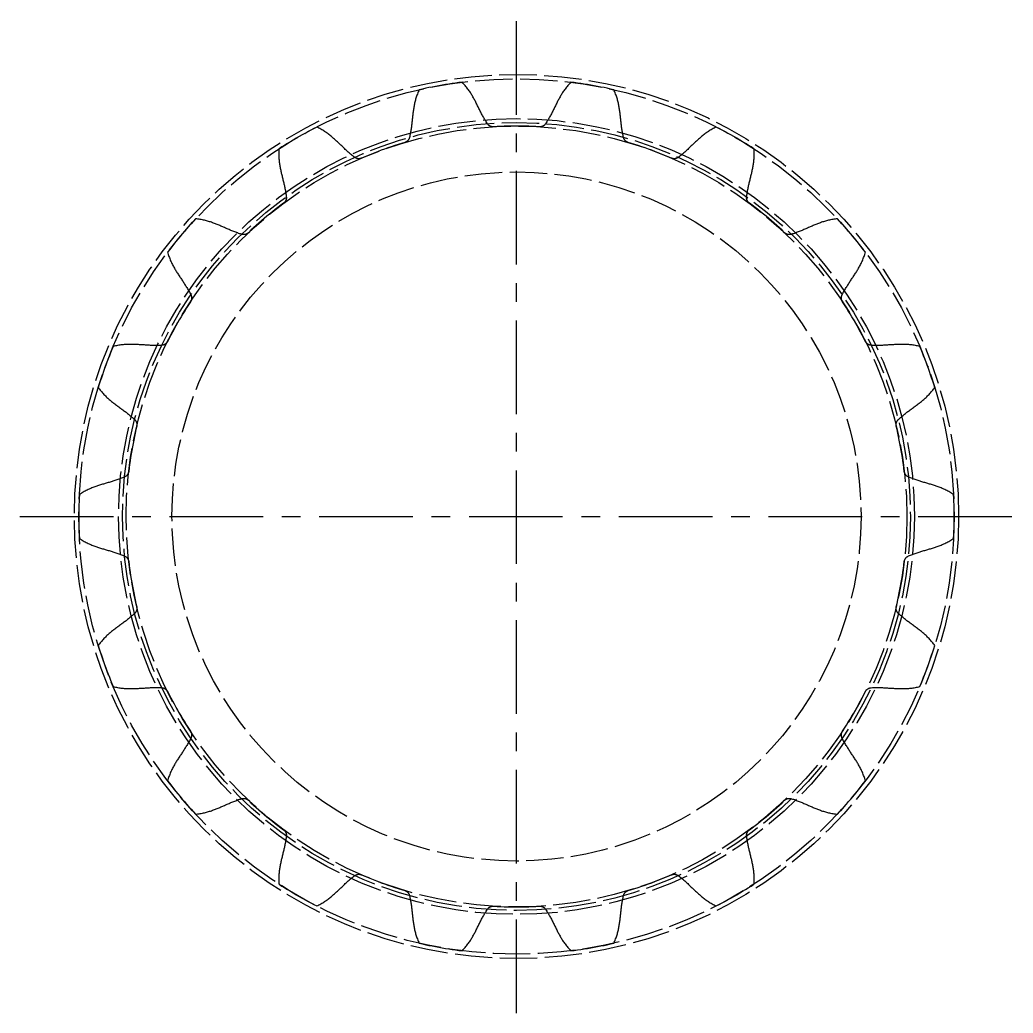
# Model space of a CAD drawing. Header units: millimetres. Extents: x -16.9 to 16.9, y -16.9 to 16.9.
import ezdxf

# ---------------------------------------------------------------- set-up
doc = ezdxf.new("R2010")
doc.units = ezdxf.units.MM
doc.linetypes.add('CENTER', pattern=[5.08, 3.175, -0.635, 0.635, -0.635])
doc.linetypes.add('DASHED', pattern=[1.524, 1.27, -0.254])
for name, color, linetype in [('AXIS', 8, 'Continuous'), ('PROFILE', 7, 'Continuous'), ('REFERENCE', 8, 'Continuous')]:
    doc.layers.add(name, color=color, linetype=linetype)

msp = doc.modelspace()

# ---------------------------------------------------------------- linework, layer by layer
at = {"layer": 'AXIS', "linetype": 'CENTER'}
for p, q in [((0, -16.85), (0, 16.85)), ((-16.85, 0), (16.85, 0))]:
    msp.add_line(p, q, dxfattribs=at)
at = {"layer": 'PROFILE'}
msp.add_lwpolyline([(13.156, -1.529), (13.158, -1.516), (13.161, -1.503), (13.164, -1.491), (13.168, -1.478), (13.173, -1.466), (13.178, -1.454), (13.184, -1.443), (13.191, -1.432), (13.198, -1.421), (13.206, -1.41), (13.214, -1.4), (13.223, -1.391), (13.232, -1.382), (13.242, -1.374), (13.252, -1.366), (13.263, -1.358), (13.274, -1.352), (13.286, -1.346), (13.298, -1.34), (13.331, -1.326), (13.364, -1.313), (13.397, -1.3), (13.43, -1.287), (13.463, -1.275), (13.496, -1.263), (13.528, -1.252), (13.561, -1.24), (13.594, -1.23), (13.627, -1.219), (13.659, -1.209), (13.692, -1.198), (13.724, -1.188), (13.757, -1.179), (13.789, -1.169), (13.822, -1.159), (13.854, -1.15), (13.887, -1.14), (13.919, -1.131), (13.952, -1.122), (13.984, -1.112), (14.017, -1.102), (14.049, -1.093), (14.082, -1.083), (14.114, -1.073), (14.147, -1.063), (14.179, -1.052), (14.212, -1.041), (14.244, -1.03), (14.277, -1.019), (14.309, -1.007), (14.342, -0.995), (14.374, -0.982), (14.407, -0.969), (14.439, -0.955), (14.472, -0.941), (14.504, -0.927), (14.537, -0.911), (14.57, -0.895), (14.602, -0.878), (14.635, -0.861), (14.668, -0.843), (14.701, -0.824), (14.733, -0.804), (14.766, -0.783), (14.799, -0.761), (14.832, -0.739), (14.837, -0.625), (14.841, -0.511), (14.845, -0.398), (14.847, -0.284), (14.849, -0.171), (14.85, -0.057), (14.85, 0.057), (14.849, 0.171), (14.847, 0.284), (14.845, 0.398), (14.841, 0.511), (14.837, 0.625), (14.832, 0.739), (14.799, 0.761), (14.766, 0.783), (14.733, 0.804), (14.701, 0.824), (14.668, 0.843), (14.635, 0.861), (14.602, 0.878), (14.57, 0.895), (14.537, 0.911), (14.504, 0.927), (14.472, 0.941), (14.439, 0.955), (14.407, 0.969), (14.374, 0.982), (14.342, 0.995), (14.309, 1.007), (14.277, 1.019), (14.244, 1.03), (14.212, 1.041), (14.179, 1.052), (14.147, 1.063), (14.114, 1.073), (14.082, 1.083), (14.049, 1.093), (14.017, 1.102), (13.984, 1.112), (13.952, 1.122), (13.919, 1.131), (13.887, 1.14), (13.854, 1.15), (13.822, 1.159), (13.789, 1.169), (13.757, 1.179), (13.724, 1.188), (13.692, 1.198), (13.659, 1.209), (13.627, 1.219), (13.594, 1.23), (13.561, 1.24), (13.528, 1.252), (13.496, 1.263), (13.463, 1.275), (13.43, 1.287), (13.397, 1.3), (13.364, 1.313), (13.331, 1.326), (13.298, 1.34), (13.286, 1.346), (13.274, 1.352), (13.263, 1.358), (13.252, 1.366), (13.242, 1.374), (13.232, 1.382), (13.223, 1.391), (13.214, 1.4), (13.206, 1.41), (13.198, 1.421), (13.191, 1.432), (13.184, 1.443), (13.178, 1.454), (13.173, 1.466), (13.168, 1.478), (13.164, 1.491), (13.161, 1.503), (13.158, 1.516), (13.156, 1.529), (13.142, 1.648), (13.127, 1.767), (13.11, 1.885), (13.093, 2.004), (13.074, 2.123), (13.054, 2.241), (13.033, 2.359), (13.011, 2.477), (12.988, 2.595), (12.964, 2.712), (12.939, 2.829), (12.913, 2.947), (12.886, 3.063), (12.886, 3.063), (12.883, 3.076), (12.881, 3.089), (12.88, 3.102), (12.88, 3.115), (12.88, 3.128), (12.881, 3.141), (12.882, 3.154), (12.885, 3.166), (12.888, 3.179), (12.892, 3.191), (12.896, 3.203), (12.901, 3.215), (12.907, 3.227), (12.913, 3.238), (12.92, 3.249), (12.928, 3.26), (12.936, 3.27), (12.945, 3.279), (12.954, 3.288), (12.98, 3.313), (13.007, 3.337), (13.034, 3.361), (13.06, 3.384), (13.087, 3.406), (13.114, 3.429), (13.141, 3.451), (13.168, 3.473), (13.195, 3.494), (13.222, 3.515), (13.249, 3.536), (13.276, 3.557), (13.303, 3.577), (13.33, 3.598), (13.358, 3.618), (13.385, 3.638), (13.412, 3.658), (13.44, 3.678), (13.467, 3.698), (13.494, 3.718), (13.521, 3.738), (13.549, 3.758), (13.576, 3.778), (13.603, 3.799), (13.63, 3.819), (13.657, 3.84), (13.684, 3.861), (13.711, 3.882), (13.737, 3.904), (13.764, 3.925), (13.791, 3.948), (13.817, 3.97), (13.843, 3.993), (13.869, 4.017), (13.895, 4.041), (13.921, 4.065), (13.947, 4.09), (13.972, 4.116), (13.997, 4.142), (14.022, 4.169), (14.047, 4.197), (14.071, 4.225), (14.096, 4.254), (14.12, 4.284), (14.143, 4.315), (14.167, 4.346), (14.19, 4.379), (14.156, 4.487), (14.121, 4.595), (14.085, 4.703), (14.049, 4.811), (14.012, 4.918), (13.974, 5.026), (13.935, 5.132), (13.895, 5.239), (13.855, 5.345), (13.813, 5.451), (13.771, 5.557), (13.728, 5.662), (13.685, 5.767), (13.646, 5.777), (13.608, 5.786), (13.57, 5.794), (13.532, 5.802), (13.495, 5.809), (13.458, 5.814), (13.421, 5.82), (13.385, 5.824), (13.349, 5.828), (13.313, 5.831), (13.277, 5.834), (13.242, 5.836), (13.206, 5.838), (13.171, 5.839), (13.136, 5.84), (13.102, 5.84), (13.067, 5.84), (13.033, 5.84), (12.998, 5.839), (12.964, 5.838), (12.93, 5.837), (12.896, 5.835), (12.862, 5.834), (12.828, 5.832), (12.794, 5.83), (12.761, 5.828), (12.727, 5.826), (12.693, 5.824), (12.659, 5.821), (12.626, 5.819), (12.592, 5.817), (12.558, 5.815), (12.524, 5.813), (12.49, 5.811), (12.456, 5.809), (12.422, 5.807), (12.388, 5.806), (12.354, 5.805), (12.319, 5.804), (12.284, 5.803), (12.25, 5.803), (12.215, 5.803), (12.18, 5.803), (12.144, 5.803), (12.109, 5.804), (12.073, 5.806), (12.037, 5.808), (12.024, 5.809), (12.011, 5.81), (11.999, 5.813), (11.986, 5.816), (11.974, 5.82), (11.962, 5.824), (11.95, 5.83), (11.938, 5.835), (11.927, 5.842), (11.916, 5.849), (11.906, 5.857), (11.896, 5.865), (11.886, 5.874), (11.877, 5.883), (11.868, 5.893), (11.86, 5.903), (11.853, 5.914), (11.846, 5.925), (11.84, 5.936), (11.786, 6.043), (11.731, 6.15), (11.675, 6.256), (11.617, 6.361), (11.559, 6.466), (11.5, 6.57), (11.44, 6.674), (11.379, 6.778), (11.318, 6.88), (11.255, 6.983), (11.191, 7.084), (11.127, 7.185), (11.061, 7.286), (11.061, 7.286), (11.054, 7.297), (11.048, 7.308), (11.042, 7.32), (11.038, 7.332), (11.033, 7.344), (11.03, 7.357), (11.027, 7.369), (11.025, 7.382), (11.023, 7.395), (11.023, 7.408), (11.023, 7.421), (11.023, 7.434), (11.025, 7.447), (11.027, 7.46), (11.03, 7.472), (11.033, 7.485), (11.038, 7.497), (11.043, 7.509), (11.048, 7.521), (11.065, 7.553), (11.081, 7.584), (11.098, 7.616), (11.115, 7.646), (11.133, 7.677), (11.15, 7.707), (11.168, 7.737), (11.186, 7.767), (11.204, 7.796), (11.222, 7.825), (11.24, 7.854), (11.259, 7.883), (11.277, 7.911), (11.296, 7.94), (11.315, 7.968), (11.334, 7.996), (11.352, 8.025), (11.371, 8.053), (11.39, 8.081), (11.409, 8.109), (11.427, 8.137), (11.446, 8.165), (11.465, 8.194), (11.483, 8.222), (11.502, 8.251), (11.52, 8.279), (11.538, 8.308), (11.556, 8.337), (11.574, 8.367), (11.591, 8.396), (11.609, 8.426), (11.626, 8.456), (11.643, 8.487), (11.659, 8.518), (11.675, 8.549), (11.691, 8.581), (11.707, 8.614), (11.722, 8.646), (11.736, 8.68), (11.751, 8.713), (11.765, 8.748), (11.778, 8.783), (11.791, 8.818), (11.803, 8.855), (11.815, 8.892), (11.826, 8.929), (11.836, 8.968), (11.767, 9.058), (11.698, 9.148), (11.627, 9.237), (11.556, 9.326), (11.485, 9.414), (11.412, 9.502), (11.339, 9.589), (11.265, 9.675), (11.191, 9.761), (11.116, 9.847), (11.04, 9.932), (10.964, 10.016), (10.887, 10.099), (10.847, 10.096), (10.808, 10.091), (10.77, 10.086), (10.732, 10.08), (10.695, 10.074), (10.658, 10.067), (10.622, 10.059), (10.586, 10.051), (10.55, 10.042), (10.516, 10.033), (10.481, 10.023), (10.447, 10.013), (10.413, 10.003), (10.38, 9.992), (10.347, 9.981), (10.314, 9.969), (10.282, 9.957), (10.249, 9.945), (10.217, 9.933), (10.186, 9.92), (10.154, 9.907), (10.123, 9.894), (10.091, 9.881), (10.06, 9.868), (10.029, 9.854), (9.998, 9.841), (9.967, 9.827), (9.936, 9.814), (9.905, 9.8), (9.874, 9.786), (9.843, 9.773), (9.812, 9.759), (9.781, 9.746), (9.75, 9.732), (9.718, 9.719), (9.687, 9.706), (9.655, 9.693), (9.623, 9.68), (9.591, 9.667), (9.559, 9.655), (9.526, 9.642), (9.494, 9.63), (9.46, 9.619), (9.427, 9.607), (9.393, 9.596), (9.359, 9.585), (9.325, 9.574), (9.312, 9.571), (9.3, 9.568), (9.287, 9.566), (9.274, 9.565), (9.261, 9.564), (9.248, 9.564), (9.235, 9.565), (9.222, 9.567), (9.21, 9.569), (9.197, 9.572), (9.184, 9.575), (9.172, 9.58), (9.16, 9.585), (9.149, 9.59), (9.137, 9.597), (9.126, 9.604), (9.116, 9.611), (9.106, 9.619), (9.096, 9.628), (9.008, 9.71), (8.92, 9.791), (8.831, 9.871), (8.741, 9.951), (8.651, 10.03), (8.56, 10.108), (8.468, 10.185), (8.375, 10.261), (8.282, 10.336), (8.188, 10.411), (8.093, 10.485), (7.998, 10.558), (7.902, 10.63), (7.902, 10.63), (7.892, 10.638), (7.882, 10.646), (7.873, 10.655), (7.864, 10.665), (7.856, 10.675), (7.848, 10.685), (7.841, 10.696), (7.835, 10.708), (7.829, 10.719), (7.824, 10.731), (7.82, 10.743), (7.816, 10.756), (7.813, 10.768), (7.811, 10.781), (7.809, 10.794), (7.808, 10.807), (7.808, 10.82), (7.808, 10.833), (7.81, 10.846), (7.814, 10.882), (7.819, 10.917), (7.824, 10.952), (7.83, 10.987), (7.836, 11.022), (7.842, 11.056), (7.848, 11.09), (7.855, 11.124), (7.862, 11.158), (7.869, 11.191), (7.876, 11.225), (7.884, 11.258), (7.891, 11.291), (7.899, 11.325), (7.907, 11.358), (7.915, 11.39), (7.923, 11.423), (7.931, 11.456), (7.939, 11.489), (7.947, 11.522), (7.955, 11.555), (7.963, 11.588), (7.971, 11.621), (7.979, 11.654), (7.986, 11.687), (7.994, 11.72), (8.001, 11.753), (8.008, 11.787), (8.014, 11.821), (8.021, 11.854), (8.027, 11.888), (8.032, 11.923), (8.038, 11.957), (8.043, 11.992), (8.047, 12.027), (8.051, 12.062), (8.055, 12.098), (8.058, 12.134), (8.06, 12.17), (8.062, 12.207), (8.063, 12.244), (8.064, 12.281), (8.064, 12.319), (8.063, 12.358), (8.061, 12.396), (8.059, 12.436), (8.055, 12.475), (7.96, 12.537), (7.864, 12.597), (7.767, 12.657), (7.67, 12.716), (7.572, 12.774), (7.474, 12.832), (7.376, 12.889), (7.277, 12.945), (7.178, 13), (7.078, 13.055), (6.978, 13.109), (6.877, 13.162), (6.776, 13.214), (6.74, 13.197), (6.705, 13.179), (6.671, 13.161), (6.637, 13.143), (6.604, 13.124), (6.572, 13.105), (6.541, 13.085), (6.51, 13.065), (6.479, 13.045), (6.45, 13.025), (6.421, 13.004), (6.392, 12.983), (6.364, 12.961), (6.336, 12.939), (6.309, 12.918), (6.282, 12.896), (6.256, 12.873), (6.23, 12.851), (6.204, 12.828), (6.178, 12.806), (6.153, 12.783), (6.128, 12.76), (6.103, 12.737), (6.078, 12.713), (6.054, 12.69), (6.029, 12.667), (6.005, 12.643), (5.98, 12.62), (5.956, 12.597), (5.931, 12.573), (5.907, 12.55), (5.882, 12.527), (5.858, 12.503), (5.833, 12.48), (5.808, 12.457), (5.783, 12.434), (5.758, 12.41), (5.732, 12.387), (5.706, 12.365), (5.68, 12.342), (5.654, 12.319), (5.627, 12.297), (5.6, 12.274), (5.573, 12.252), (5.545, 12.23), (5.517, 12.208), (5.488, 12.186), (5.477, 12.179), (5.466, 12.172), (5.455, 12.165), (5.443, 12.16), (5.431, 12.155), (5.419, 12.15), (5.407, 12.147), (5.394, 12.144), (5.381, 12.142), (5.369, 12.14), (5.356, 12.139), (5.343, 12.139), (5.33, 12.14), (5.317, 12.141), (5.304, 12.143), (5.291, 12.146), (5.279, 12.149), (5.266, 12.153), (5.254, 12.158), (5.144, 12.205), (5.033, 12.251), (4.922, 12.296), (4.811, 12.34), (4.699, 12.384), (4.586, 12.426), (4.474, 12.467), (4.361, 12.507), (4.247, 12.546), (4.133, 12.584), (4.019, 12.62), (3.905, 12.656), (3.79, 12.691), (3.79, 12.691), (3.778, 12.695), (3.766, 12.7), (3.754, 12.705), (3.742, 12.711), (3.731, 12.718), (3.72, 12.725), (3.71, 12.733), (3.7, 12.742), (3.691, 12.751), (3.682, 12.76), (3.674, 12.77), (3.666, 12.78), (3.659, 12.791), (3.652, 12.802), (3.646, 12.814), (3.641, 12.826), (3.636, 12.838), (3.632, 12.85), (3.629, 12.863), (3.621, 12.898), (3.614, 12.933), (3.606, 12.968), (3.6, 13.002), (3.593, 13.037), (3.587, 13.071), (3.582, 13.106), (3.576, 13.14), (3.571, 13.174), (3.567, 13.208), (3.562, 13.242), (3.558, 13.276), (3.554, 13.309), (3.55, 13.343), (3.546, 13.377), (3.542, 13.411), (3.538, 13.444), (3.535, 13.478), (3.531, 13.512), (3.527, 13.545), (3.523, 13.579), (3.52, 13.612), (3.516, 13.646), (3.512, 13.68), (3.507, 13.713), (3.503, 13.747), (3.498, 13.781), (3.493, 13.815), (3.488, 13.849), (3.482, 13.883), (3.476, 13.917), (3.47, 13.951), (3.463, 13.985), (3.456, 14.02), (3.448, 14.054), (3.44, 14.089), (3.431, 14.123), (3.422, 14.158), (3.412, 14.193), (3.401, 14.228), (3.389, 14.263), (3.377, 14.299), (3.364, 14.334), (3.35, 14.37), (3.335, 14.406), (3.319, 14.442), (3.303, 14.478), (3.192, 14.503), (3.081, 14.527), (2.97, 14.55), (2.858, 14.572), (2.746, 14.594), (2.635, 14.614), (2.523, 14.634), (2.411, 14.653), (2.298, 14.671), (2.186, 14.688), (2.073, 14.705), (1.961, 14.72), (1.848, 14.735), (1.82, 14.706), (1.793, 14.678), (1.767, 14.649), (1.742, 14.62), (1.717, 14.591), (1.694, 14.562), (1.671, 14.533), (1.649, 14.504), (1.627, 14.474), (1.606, 14.445), (1.586, 14.415), (1.566, 14.386), (1.547, 14.356), (1.529, 14.326), (1.511, 14.296), (1.493, 14.267), (1.476, 14.237), (1.459, 14.207), (1.442, 14.176), (1.426, 14.146), (1.41, 14.116), (1.394, 14.086), (1.379, 14.056), (1.364, 14.026), (1.348, 13.995), (1.333, 13.965), (1.318, 13.935), (1.303, 13.904), (1.288, 13.874), (1.273, 13.844), (1.258, 13.813), (1.243, 13.783), (1.228, 13.753), (1.213, 13.722), (1.197, 13.692), (1.182, 13.662), (1.166, 13.631), (1.15, 13.601), (1.133, 13.571), (1.117, 13.54), (1.1, 13.51), (1.082, 13.48), (1.064, 13.449), (1.046, 13.419), (1.028, 13.389), (1.009, 13.359), (0.989, 13.328), (0.982, 13.318), (0.974, 13.307), (0.965, 13.298), (0.956, 13.288), (0.947, 13.279), (0.937, 13.271), (0.926, 13.263), (0.915, 13.256), (0.904, 13.25), (0.893, 13.244), (0.881, 13.239), (0.869, 13.234), (0.856, 13.23), (0.844, 13.227), (0.831, 13.225), (0.818, 13.223), (0.805, 13.222), (0.792, 13.222), (0.779, 13.222), (0.659, 13.229), (0.54, 13.234), (0.42, 13.238), (0.3, 13.242), (0.18, 13.244), (0.06, 13.245), (-0.06, 13.245), (-0.18, 13.244), (-0.3, 13.242), (-0.42, 13.238), (-0.54, 13.234), (-0.659, 13.229), (-0.779, 13.222), (-0.779, 13.222), (-0.792, 13.222), (-0.805, 13.222), (-0.818, 13.223), (-0.831, 13.225), (-0.844, 13.227), (-0.856, 13.23), (-0.869, 13.234), (-0.881, 13.239), (-0.893, 13.244), (-0.904, 13.25), (-0.915, 13.256), (-0.926, 13.263), (-0.937, 13.271), (-0.947, 13.279), (-0.956, 13.288), (-0.965, 13.298), (-0.974, 13.307), (-0.982, 13.318), (-0.989, 13.328), (-1.009, 13.359), (-1.028, 13.389), (-1.046, 13.419), (-1.064, 13.449), (-1.082, 13.48), (-1.1, 13.51), (-1.117, 13.54), (-1.133, 13.571), (-1.15, 13.601), (-1.166, 13.631), (-1.182, 13.662), (-1.197, 13.692), (-1.213, 13.722), (-1.228, 13.753), (-1.243, 13.783), (-1.258, 13.813), (-1.273, 13.844), (-1.288, 13.874), (-1.303, 13.904), (-1.318, 13.935), (-1.333, 13.965), (-1.348, 13.995), (-1.364, 14.026), (-1.379, 14.056), (-1.394, 14.086), (-1.41, 14.116), (-1.426, 14.146), (-1.442, 14.176), (-1.459, 14.207), (-1.476, 14.237), (-1.493, 14.267), (-1.511, 14.296), (-1.529, 14.326), (-1.547, 14.356), (-1.566, 14.386), (-1.586, 14.415), (-1.606, 14.445), (-1.627, 14.474), (-1.649, 14.504), (-1.671, 14.533), (-1.694, 14.562), (-1.717, 14.591), (-1.742, 14.62), (-1.767, 14.649), (-1.793, 14.678), (-1.82, 14.706), (-1.848, 14.735), (-1.961, 14.72), (-2.073, 14.705), (-2.186, 14.688), (-2.298, 14.671), (-2.411, 14.653), (-2.523, 14.634), (-2.635, 14.614), (-2.746, 14.594), (-2.858, 14.572), (-2.97, 14.55), (-3.081, 14.527), (-3.192, 14.503), (-3.303, 14.478), (-3.319, 14.442), (-3.335, 14.406), (-3.35, 14.37), (-3.364, 14.334), (-3.377, 14.299), (-3.389, 14.263), (-3.401, 14.228), (-3.412, 14.193), (-3.422, 14.158), (-3.431, 14.123), (-3.44, 14.089), (-3.448, 14.054), (-3.456, 14.02), (-3.463, 13.985), (-3.47, 13.951), (-3.476, 13.917), (-3.482, 13.883), (-3.488, 13.849), (-3.493, 13.815), (-3.498, 13.781), (-3.503, 13.747), (-3.507, 13.713), (-3.512, 13.68), (-3.516, 13.646), (-3.52, 13.612), (-3.523, 13.579), (-3.527, 13.545), (-3.531, 13.512), (-3.535, 13.478), (-3.538, 13.444), (-3.542, 13.411), (-3.546, 13.377), (-3.55, 13.343), (-3.554, 13.309), (-3.558, 13.276), (-3.562, 13.242), (-3.567, 13.208), (-3.571, 13.174), (-3.576, 13.14), (-3.582, 13.106), (-3.587, 13.071), (-3.593, 13.037), (-3.6, 13.002), (-3.606, 12.968), (-3.614, 12.933), (-3.621, 12.898), (-3.629, 12.863), (-3.632, 12.85), (-3.636, 12.838), (-3.641, 12.826), (-3.646, 12.814), (-3.652, 12.802), (-3.659, 12.791), (-3.666, 12.78), (-3.674, 12.77), (-3.682, 12.76), (-3.691, 12.751), (-3.7, 12.742), (-3.71, 12.733), (-3.72, 12.725), (-3.731, 12.718), (-3.742, 12.711), (-3.754, 12.705), (-3.766, 12.7), (-3.778, 12.695), (-3.79, 12.691), (-3.905, 12.656), (-4.019, 12.62), (-4.133, 12.584), (-4.247, 12.546), (-4.361, 12.507), (-4.474, 12.467), (-4.586, 12.426), (-4.699, 12.384), (-4.811, 12.34), (-4.922, 12.296), (-5.033, 12.251), (-5.144, 12.205), (-5.254, 12.158), (-5.254, 12.158), (-5.266, 12.153), (-5.279, 12.149), (-5.291, 12.146), (-5.304, 12.143), (-5.317, 12.141), (-5.33, 12.14), (-5.343, 12.139), (-5.356, 12.139), (-5.369, 12.14), (-5.381, 12.142), (-5.394, 12.144), (-5.407, 12.147), (-5.419, 12.15), (-5.431, 12.155), (-5.443, 12.16), (-5.455, 12.165), (-5.466, 12.172), (-5.477, 12.179), (-5.488, 12.186), (-5.517, 12.208), (-5.545, 12.23), (-5.573, 12.252), (-5.6, 12.274), (-5.627, 12.297), (-5.654, 12.319), (-5.68, 12.342), (-5.706, 12.365), (-5.732, 12.387), (-5.758, 12.41), (-5.783, 12.434), (-5.808, 12.457), (-5.833, 12.48), (-5.858, 12.503), (-5.882, 12.527), (-5.907, 12.55), (-5.931, 12.573), (-5.956, 12.597), (-5.98, 12.62), (-6.005, 12.643), (-6.029, 12.667), (-6.054, 12.69), (-6.078, 12.713), (-6.103, 12.737), (-6.128, 12.76), (-6.153, 12.783), (-6.178, 12.806), (-6.204, 12.828), (-6.23, 12.851), (-6.256, 12.873), (-6.282, 12.896), (-6.309, 12.918), (-6.336, 12.939), (-6.364, 12.961), (-6.392, 12.983), (-6.421, 13.004), (-6.45, 13.025), (-6.479, 13.045), (-6.51, 13.065), (-6.541, 13.085), (-6.572, 13.105), (-6.604, 13.124), (-6.637, 13.143), (-6.671, 13.161), (-6.705, 13.179), (-6.74, 13.197), (-6.776, 13.214), (-6.877, 13.162), (-6.978, 13.109), (-7.078, 13.055), (-7.178, 13), (-7.277, 12.945), (-7.376, 12.889), (-7.474, 12.832), (-7.572, 12.774), (-7.67, 12.716), (-7.767, 12.657), (-7.864, 12.597), (-7.96, 12.537), (-8.055, 12.475), (-8.059, 12.436), (-8.061, 12.396), (-8.063, 12.358), (-8.064, 12.319), (-8.064, 12.281), (-8.063, 12.244), (-8.062, 12.207), (-8.06, 12.17), (-8.058, 12.134), (-8.055, 12.098), (-8.051, 12.062), (-8.047, 12.027), (-8.043, 11.992), (-8.038, 11.957), (-8.032, 11.923), (-8.027, 11.888), (-8.021, 11.854), (-8.014, 11.821), (-8.008, 11.787), (-8.001, 11.753), (-7.994, 11.72), (-7.986, 11.687), (-7.979, 11.654), (-7.971, 11.621), (-7.963, 11.588), (-7.955, 11.555), (-7.947, 11.522), (-7.939, 11.489), (-7.931, 11.456), (-7.923, 11.423), (-7.915, 11.39), (-7.907, 11.358), (-7.899, 11.325), (-7.891, 11.291), (-7.884, 11.258), (-7.876, 11.225), (-7.869, 11.191), (-7.862, 11.158), (-7.855, 11.124), (-7.848, 11.09), (-7.842, 11.056), (-7.836, 11.022), (-7.83, 10.987), (-7.824, 10.952), (-7.819, 10.917), (-7.814, 10.882), (-7.81, 10.846), (-7.808, 10.833), (-7.808, 10.82), (-7.808, 10.807), (-7.809, 10.794), (-7.811, 10.781), (-7.813, 10.768), (-7.816, 10.756), (-7.82, 10.743), (-7.824, 10.731), (-7.829, 10.719), (-7.835, 10.708), (-7.841, 10.696), (-7.848, 10.685), (-7.856, 10.675), (-7.864, 10.665), (-7.873, 10.655), (-7.882, 10.646), (-7.892, 10.638), (-7.902, 10.63), (-7.998, 10.558), (-8.093, 10.485), (-8.188, 10.411), (-8.282, 10.336), (-8.375, 10.261), (-8.468, 10.185), (-8.56, 10.108), (-8.651, 10.03), (-8.741, 9.951), (-8.831, 9.871), (-8.92, 9.791), (-9.008, 9.71), (-9.096, 9.628), (-9.096, 9.628), (-9.106, 9.619), (-9.116, 9.611), (-9.126, 9.604), (-9.137, 9.597), (-9.149, 9.59), (-9.16, 9.585), (-9.172, 9.58), (-9.184, 9.575), (-9.197, 9.572), (-9.21, 9.569), (-9.222, 9.567), (-9.235, 9.565), (-9.248, 9.564), (-9.261, 9.564), (-9.274, 9.565), (-9.287, 9.566), (-9.3, 9.568), (-9.312, 9.571), (-9.325, 9.574), (-9.359, 9.585), (-9.393, 9.596), (-9.427, 9.607), (-9.46, 9.619), (-9.494, 9.63), (-9.526, 9.642), (-9.559, 9.655), (-9.591, 9.667), (-9.623, 9.68), (-9.655, 9.693), (-9.687, 9.706), (-9.718, 9.719), (-9.75, 9.732), (-9.781, 9.746), (-9.812, 9.759), (-9.843, 9.773), (-9.874, 9.786), (-9.905, 9.8), (-9.936, 9.814), (-9.967, 9.827), (-9.998, 9.841), (-10.029, 9.854), (-10.06, 9.868), (-10.091, 9.881), (-10.123, 9.894), (-10.154, 9.907), (-10.186, 9.92), (-10.217, 9.933), (-10.249, 9.945), (-10.282, 9.957), (-10.314, 9.969), (-10.347, 9.981), (-10.38, 9.992), (-10.413, 10.003), (-10.447, 10.013), (-10.481, 10.023), (-10.516, 10.033), (-10.55, 10.042), (-10.586, 10.051), (-10.622, 10.059), (-10.658, 10.067), (-10.695, 10.074), (-10.732, 10.08), (-10.77, 10.086), (-10.808, 10.091), (-10.847, 10.096), (-10.887, 10.099), (-10.964, 10.016), (-11.04, 9.932), (-11.116, 9.847), (-11.191, 9.761), (-11.265, 9.675), (-11.339, 9.589), (-11.412, 9.502), (-11.485, 9.414), (-11.556, 9.326), (-11.627, 9.237), (-11.698, 9.148), (-11.767, 9.058), (-11.836, 8.968), (-11.826, 8.929), (-11.815, 8.892), (-11.803, 8.855), (-11.791, 8.818), (-11.778, 8.783), (-11.765, 8.748), (-11.751, 8.713), (-11.736, 8.68), (-11.722, 8.646), (-11.707, 8.614), (-11.691, 8.581), (-11.675, 8.549), (-11.659, 8.518), (-11.643, 8.487), (-11.626, 8.456), (-11.609, 8.426), (-11.591, 8.396), (-11.574, 8.367), (-11.556, 8.337), (-11.538, 8.308), (-11.52, 8.279), (-11.502, 8.251), (-11.483, 8.222), (-11.465, 8.194), (-11.446, 8.165), (-11.427, 8.137), (-11.409, 8.109), (-11.39, 8.081), (-11.371, 8.053), (-11.352, 8.025), (-11.334, 7.996), (-11.315, 7.968), (-11.296, 7.94), (-11.277, 7.911), (-11.259, 7.883), (-11.24, 7.854), (-11.222, 7.825), (-11.204, 7.796), (-11.186, 7.767), (-11.168, 7.737), (-11.15, 7.707), (-11.133, 7.677), (-11.115, 7.646), (-11.098, 7.616), (-11.081, 7.584), (-11.065, 7.553), (-11.048, 7.521), (-11.043, 7.509), (-11.038, 7.497), (-11.033, 7.485), (-11.03, 7.472), (-11.027, 7.46), (-11.025, 7.447), (-11.023, 7.434), (-11.023, 7.421), (-11.023, 7.408), (-11.023, 7.395), (-11.025, 7.382), (-11.027, 7.369), (-11.03, 7.357), (-11.033, 7.344), (-11.038, 7.332), (-11.042, 7.32), (-11.048, 7.308), (-11.054, 7.297), (-11.061, 7.286), (-11.127, 7.185), (-11.191, 7.084), (-11.255, 6.983), (-11.318, 6.88), (-11.379, 6.778), (-11.44, 6.674), (-11.5, 6.57), (-11.559, 6.466), (-11.617, 6.361), (-11.675, 6.256), (-11.731, 6.15), (-11.786, 6.043), (-11.84, 5.936), (-11.84, 5.936), (-11.846, 5.925), (-11.853, 5.914), (-11.86, 5.903), (-11.868, 5.893), (-11.877, 5.883), (-11.886, 5.874), (-11.896, 5.865), (-11.906, 5.857), (-11.916, 5.849), (-11.927, 5.842), (-11.938, 5.835), (-11.95, 5.83), (-11.962, 5.824), (-11.974, 5.82), (-11.986, 5.816), (-11.999, 5.813), (-12.011, 5.81), (-12.024, 5.809), (-12.037, 5.808), (-12.073, 5.806), (-12.109, 5.804), (-12.144, 5.803), (-12.18, 5.803), (-12.215, 5.803), (-12.25, 5.803), (-12.284, 5.803), (-12.319, 5.804), (-12.354, 5.805), (-12.388, 5.806), (-12.422, 5.807), (-12.456, 5.809), (-12.49, 5.811), (-12.524, 5.813), (-12.558, 5.815), (-12.592, 5.817), (-12.626, 5.819), (-12.659, 5.821), (-12.693, 5.824), (-12.727, 5.826), (-12.761, 5.828), (-12.794, 5.83), (-12.828, 5.832), (-12.862, 5.834), (-12.896, 5.835), (-12.93, 5.837), (-12.964, 5.838), (-12.998, 5.839), (-13.033, 5.84), (-13.067, 5.84), (-13.102, 5.84), (-13.136, 5.84), (-13.171, 5.839), (-13.206, 5.838), (-13.242, 5.836), (-13.277, 5.834), (-13.313, 5.831), (-13.349, 5.828), (-13.385, 5.824), (-13.421, 5.82), (-13.458, 5.814), (-13.495, 5.809), (-13.532, 5.802), (-13.57, 5.794), (-13.608, 5.786), (-13.646, 5.777), (-13.685, 5.767), (-13.728, 5.662), (-13.771, 5.557), (-13.813, 5.451), (-13.855, 5.345), (-13.895, 5.239), (-13.935, 5.132), (-13.974, 5.026), (-14.012, 4.918), (-14.049, 4.811), (-14.085, 4.703), (-14.121, 4.595), (-14.156, 4.487), (-14.19, 4.379), (-14.167, 4.346), (-14.143, 4.315), (-14.12, 4.284), (-14.096, 4.254), (-14.071, 4.225), (-14.047, 4.197), (-14.022, 4.169), (-13.997, 4.142), (-13.972, 4.116), (-13.947, 4.09), (-13.921, 4.065), (-13.895, 4.041), (-13.869, 4.017), (-13.843, 3.993), (-13.817, 3.97), (-13.791, 3.948), (-13.764, 3.925), (-13.737, 3.904), (-13.711, 3.882), (-13.684, 3.861), (-13.657, 3.84), (-13.63, 3.819), (-13.603, 3.799), (-13.576, 3.778), (-13.549, 3.758), (-13.521, 3.738), (-13.494, 3.718), (-13.467, 3.698), (-13.44, 3.678), (-13.412, 3.658), (-13.385, 3.638), (-13.358, 3.618), (-13.33, 3.598), (-13.303, 3.577), (-13.276, 3.557), (-13.249, 3.536), (-13.222, 3.515), (-13.195, 3.494), (-13.168, 3.473), (-13.141, 3.451), (-13.114, 3.429), (-13.087, 3.406), (-13.06, 3.384), (-13.034, 3.361), (-13.007, 3.337), (-12.98, 3.313), (-12.954, 3.288), (-12.945, 3.279), (-12.936, 3.27), (-12.928, 3.26), (-12.92, 3.249), (-12.913, 3.238), (-12.907, 3.227), (-12.901, 3.215), (-12.896, 3.203), (-12.892, 3.191), (-12.888, 3.179), (-12.885, 3.166), (-12.882, 3.154), (-12.881, 3.141), (-12.88, 3.128), (-12.88, 3.115), (-12.88, 3.102), (-12.881, 3.089), (-12.883, 3.076), (-12.886, 3.063), (-12.913, 2.947), (-12.939, 2.829), (-12.964, 2.712), (-12.988, 2.595), (-13.011, 2.477), (-13.033, 2.359), (-13.054, 2.241), (-13.074, 2.123), (-13.093, 2.004), (-13.11, 1.885), (-13.127, 1.767), (-13.142, 1.648), (-13.156, 1.529), (-13.156, 1.529), (-13.158, 1.516), (-13.161, 1.503), (-13.164, 1.491), (-13.168, 1.478), (-13.173, 1.466), (-13.178, 1.454), (-13.184, 1.443), (-13.191, 1.432), (-13.198, 1.421), (-13.206, 1.41), (-13.214, 1.4), (-13.223, 1.391), (-13.232, 1.382), (-13.242, 1.374), (-13.252, 1.366), (-13.263, 1.358), (-13.274, 1.352), (-13.286, 1.346), (-13.298, 1.34), (-13.331, 1.326), (-13.364, 1.313), (-13.397, 1.3), (-13.43, 1.287), (-13.463, 1.275), (-13.496, 1.263), (-13.528, 1.252), (-13.561, 1.24), (-13.594, 1.23), (-13.627, 1.219), (-13.659, 1.209), (-13.692, 1.198), (-13.724, 1.188), (-13.757, 1.179), (-13.789, 1.169), (-13.822, 1.159), (-13.854, 1.15), (-13.887, 1.14), (-13.919, 1.131), (-13.952, 1.122), (-13.984, 1.112), (-14.017, 1.102), (-14.049, 1.093), (-14.082, 1.083), (-14.114, 1.073), (-14.147, 1.063), (-14.179, 1.052), (-14.212, 1.041), (-14.244, 1.03), (-14.277, 1.019), (-14.309, 1.007), (-14.342, 0.995), (-14.374, 0.982), (-14.407, 0.969), (-14.439, 0.955), (-14.472, 0.941), (-14.504, 0.927), (-14.537, 0.911), (-14.57, 0.895), (-14.602, 0.878), (-14.635, 0.861), (-14.668, 0.843), (-14.701, 0.824), (-14.733, 0.804), (-14.766, 0.783), (-14.799, 0.761), (-14.832, 0.739), (-14.837, 0.625), (-14.841, 0.511), (-14.845, 0.398), (-14.847, 0.284), (-14.849, 0.171), (-14.85, 0.057), (-14.85, -0.057), (-14.849, -0.171), (-14.847, -0.284), (-14.845, -0.398), (-14.841, -0.511), (-14.837, -0.625), (-14.832, -0.739), (-14.799, -0.761), (-14.766, -0.783), (-14.733, -0.804), (-14.701, -0.824), (-14.668, -0.843), (-14.635, -0.861), (-14.602, -0.878), (-14.57, -0.895), (-14.537, -0.911), (-14.504, -0.927), (-14.472, -0.941), (-14.439, -0.955), (-14.407, -0.969), (-14.374, -0.982), (-14.342, -0.995), (-14.309, -1.007), (-14.277, -1.019), (-14.244, -1.03), (-14.212, -1.041), (-14.179, -1.052), (-14.147, -1.063), (-14.114, -1.073), (-14.082, -1.083), (-14.049, -1.093), (-14.017, -1.102), (-13.984, -1.112), (-13.952, -1.122), (-13.919, -1.131), (-13.887, -1.14), (-13.854, -1.15), (-13.822, -1.159), (-13.789, -1.169), (-13.757, -1.179), (-13.724, -1.188), (-13.692, -1.198), (-13.659, -1.209), (-13.627, -1.219), (-13.594, -1.23), (-13.561, -1.24), (-13.528, -1.252), (-13.496, -1.263), (-13.463, -1.275), (-13.43, -1.287), (-13.397, -1.3), (-13.364, -1.313), (-13.331, -1.326), (-13.298, -1.34), (-13.286, -1.346), (-13.274, -1.352), (-13.263, -1.358), (-13.252, -1.366), (-13.242, -1.374), (-13.232, -1.382), (-13.223, -1.391), (-13.214, -1.4), (-13.206, -1.41), (-13.198, -1.421), (-13.191, -1.432), (-13.184, -1.443), (-13.178, -1.454), (-13.173, -1.466), (-13.168, -1.478), (-13.164, -1.491), (-13.161, -1.503), (-13.158, -1.516), (-13.156, -1.529), (-13.142, -1.648), (-13.127, -1.767), (-13.11, -1.885), (-13.093, -2.004), (-13.074, -2.123), (-13.054, -2.241), (-13.033, -2.359), (-13.011, -2.477), (-12.988, -2.595), (-12.964, -2.712), (-12.939, -2.829), (-12.913, -2.947), (-12.886, -3.063), (-12.886, -3.063), (-12.883, -3.076), (-12.881, -3.089), (-12.88, -3.102), (-12.88, -3.115), (-12.88, -3.128), (-12.881, -3.141), (-12.882, -3.154), (-12.885, -3.166), (-12.888, -3.179), (-12.892, -3.191), (-12.896, -3.203), (-12.901, -3.215), (-12.907, -3.227), (-12.913, -3.238), (-12.92, -3.249), (-12.928, -3.26), (-12.936, -3.27), (-12.945, -3.279), (-12.954, -3.288), (-12.98, -3.313), (-13.007, -3.337), (-13.034, -3.361), (-13.06, -3.384), (-13.087, -3.406), (-13.114, -3.429), (-13.141, -3.451), (-13.168, -3.473), (-13.195, -3.494), (-13.222, -3.515), (-13.249, -3.536), (-13.276, -3.557), (-13.303, -3.577), (-13.33, -3.598), (-13.358, -3.618), (-13.385, -3.638), (-13.412, -3.658), (-13.44, -3.678), (-13.467, -3.698), (-13.494, -3.718), (-13.521, -3.738), (-13.549, -3.758), (-13.576, -3.778), (-13.603, -3.799), (-13.63, -3.819), (-13.657, -3.84), (-13.684, -3.861), (-13.711, -3.882), (-13.737, -3.904), (-13.764, -3.925), (-13.791, -3.948), (-13.817, -3.97), (-13.843, -3.993), (-13.869, -4.017), (-13.895, -4.041), (-13.921, -4.065), (-13.947, -4.09), (-13.972, -4.116), (-13.997, -4.142), (-14.022, -4.169), (-14.047, -4.197), (-14.071, -4.225), (-14.096, -4.254), (-14.12, -4.284), (-14.143, -4.315), (-14.167, -4.346), (-14.19, -4.379), (-14.156, -4.487), (-14.121, -4.595), (-14.085, -4.703), (-14.049, -4.811), (-14.012, -4.918), (-13.974, -5.026), (-13.935, -5.132), (-13.895, -5.239), (-13.855, -5.345), (-13.813, -5.451), (-13.771, -5.557), (-13.728, -5.662), (-13.685, -5.767), (-13.646, -5.777), (-13.608, -5.786), (-13.57, -5.794), (-13.532, -5.802), (-13.495, -5.809), (-13.458, -5.814), (-13.421, -5.82), (-13.385, -5.824), (-13.349, -5.828), (-13.313, -5.831), (-13.277, -5.834), (-13.242, -5.836), (-13.206, -5.838), (-13.171, -5.839), (-13.136, -5.84), (-13.102, -5.84), (-13.067, -5.84), (-13.033, -5.84), (-12.998, -5.839), (-12.964, -5.838), (-12.93, -5.837), (-12.896, -5.835), (-12.862, -5.834), (-12.828, -5.832), (-12.794, -5.83), (-12.761, -5.828), (-12.727, -5.826), (-12.693, -5.824), (-12.659, -5.821), (-12.626, -5.819), (-12.592, -5.817), (-12.558, -5.815), (-12.524, -5.813), (-12.49, -5.811), (-12.456, -5.809), (-12.422, -5.807), (-12.388, -5.806), (-12.354, -5.805), (-12.319, -5.804), (-12.284, -5.803), (-12.25, -5.803), (-12.215, -5.803), (-12.18, -5.803), (-12.144, -5.803), (-12.109, -5.804), (-12.073, -5.806), (-12.037, -5.808), (-12.024, -5.809), (-12.011, -5.81), (-11.999, -5.813), (-11.986, -5.816), (-11.974, -5.82), (-11.962, -5.824), (-11.95, -5.83), (-11.938, -5.835), (-11.927, -5.842), (-11.916, -5.849), (-11.906, -5.857), (-11.896, -5.865), (-11.886, -5.874), (-11.877, -5.883), (-11.868, -5.893), (-11.86, -5.903), (-11.853, -5.914), (-11.846, -5.925), (-11.84, -5.936), (-11.786, -6.043), (-11.731, -6.15), (-11.675, -6.256), (-11.617, -6.361), (-11.559, -6.466), (-11.5, -6.57), (-11.44, -6.674), (-11.379, -6.778), (-11.318, -6.88), (-11.255, -6.983), (-11.191, -7.084), (-11.127, -7.185), (-11.061, -7.286), (-11.061, -7.286), (-11.054, -7.297), (-11.048, -7.308), (-11.042, -7.32), (-11.038, -7.332), (-11.033, -7.344), (-11.03, -7.357), (-11.027, -7.369), (-11.025, -7.382), (-11.023, -7.395), (-11.023, -7.408), (-11.023, -7.421), (-11.023, -7.434), (-11.025, -7.447), (-11.027, -7.46), (-11.03, -7.472), (-11.033, -7.485), (-11.038, -7.497), (-11.043, -7.509), (-11.048, -7.521), (-11.065, -7.553), (-11.081, -7.584), (-11.098, -7.616), (-11.115, -7.646), (-11.133, -7.677), (-11.15, -7.707), (-11.168, -7.737), (-11.186, -7.767), (-11.204, -7.796), (-11.222, -7.825), (-11.24, -7.854), (-11.259, -7.883), (-11.277, -7.911), (-11.296, -7.94), (-11.315, -7.968), (-11.334, -7.996), (-11.352, -8.025), (-11.371, -8.053), (-11.39, -8.081), (-11.409, -8.109), (-11.427, -8.137), (-11.446, -8.165), (-11.465, -8.194), (-11.483, -8.222), (-11.502, -8.251), (-11.52, -8.279), (-11.538, -8.308), (-11.556, -8.337), (-11.574, -8.367), (-11.591, -8.396), (-11.609, -8.426), (-11.626, -8.456), (-11.643, -8.487), (-11.659, -8.518), (-11.675, -8.549), (-11.691, -8.581), (-11.707, -8.614), (-11.722, -8.646), (-11.736, -8.68), (-11.751, -8.713), (-11.765, -8.748), (-11.778, -8.783), (-11.791, -8.818), (-11.803, -8.855), (-11.815, -8.892), (-11.826, -8.929), (-11.836, -8.968), (-11.767, -9.058), (-11.698, -9.148), (-11.627, -9.237), (-11.556, -9.326), (-11.485, -9.414), (-11.412, -9.502), (-11.339, -9.589), (-11.265, -9.675), (-11.191, -9.761), (-11.116, -9.847), (-11.04, -9.932), (-10.964, -10.016), (-10.887, -10.099), (-10.847, -10.096), (-10.808, -10.091), (-10.77, -10.086), (-10.732, -10.08), (-10.695, -10.074), (-10.658, -10.067), (-10.622, -10.059), (-10.586, -10.051), (-10.55, -10.042), (-10.516, -10.033), (-10.481, -10.023), (-10.447, -10.013), (-10.413, -10.003), (-10.38, -9.992), (-10.347, -9.981), (-10.314, -9.969), (-10.282, -9.957), (-10.249, -9.945), (-10.217, -9.933), (-10.186, -9.92), (-10.154, -9.907), (-10.123, -9.894), (-10.091, -9.881), (-10.06, -9.868), (-10.029, -9.854), (-9.998, -9.841), (-9.967, -9.827), (-9.936, -9.814), (-9.905, -9.8), (-9.874, -9.786), (-9.843, -9.773), (-9.812, -9.759), (-9.781, -9.746), (-9.75, -9.732), (-9.718, -9.719), (-9.687, -9.706), (-9.655, -9.693), (-9.623, -9.68), (-9.591, -9.667), (-9.559, -9.655), (-9.526, -9.642), (-9.494, -9.63), (-9.46, -9.619), (-9.427, -9.607), (-9.393, -9.596), (-9.359, -9.585), (-9.325, -9.574), (-9.312, -9.571), (-9.3, -9.568), (-9.287, -9.566), (-9.274, -9.565), (-9.261, -9.564), (-9.248, -9.564), (-9.235, -9.565), (-9.222, -9.567), (-9.21, -9.569), (-9.197, -9.572), (-9.184, -9.575), (-9.172, -9.58), (-9.16, -9.585), (-9.149, -9.59), (-9.137, -9.597), (-9.126, -9.604), (-9.116, -9.611), (-9.106, -9.619), (-9.096, -9.628), (-9.008, -9.71), (-8.92, -9.791), (-8.831, -9.871), (-8.741, -9.951), (-8.651, -10.03), (-8.56, -10.108), (-8.468, -10.185), (-8.375, -10.261), (-8.282, -10.336), (-8.188, -10.411), (-8.093, -10.485), (-7.998, -10.558), (-7.902, -10.63), (-7.902, -10.63), (-7.892, -10.638), (-7.882, -10.646), (-7.873, -10.655), (-7.864, -10.665), (-7.856, -10.675), (-7.848, -10.685), (-7.841, -10.696), (-7.835, -10.708), (-7.829, -10.719), (-7.824, -10.731), (-7.82, -10.743), (-7.816, -10.756), (-7.813, -10.768), (-7.811, -10.781), (-7.809, -10.794), (-7.808, -10.807), (-7.808, -10.82), (-7.808, -10.833), (-7.81, -10.846), (-7.814, -10.882), (-7.819, -10.917), (-7.824, -10.952), (-7.83, -10.987), (-7.836, -11.022), (-7.842, -11.056), (-7.848, -11.09), (-7.855, -11.124), (-7.862, -11.158), (-7.869, -11.191), (-7.876, -11.225), (-7.884, -11.258), (-7.891, -11.291), (-7.899, -11.325), (-7.907, -11.358), (-7.915, -11.39), (-7.923, -11.423), (-7.931, -11.456), (-7.939, -11.489), (-7.947, -11.522), (-7.955, -11.555), (-7.963, -11.588), (-7.971, -11.621), (-7.979, -11.654), (-7.986, -11.687), (-7.994, -11.72), (-8.001, -11.753), (-8.008, -11.787), (-8.014, -11.821), (-8.021, -11.854), (-8.027, -11.888), (-8.032, -11.923), (-8.038, -11.957), (-8.043, -11.992), (-8.047, -12.027), (-8.051, -12.062), (-8.055, -12.098), (-8.058, -12.134), (-8.06, -12.17), (-8.062, -12.207), (-8.063, -12.244), (-8.064, -12.281), (-8.064, -12.319), (-8.063, -12.358), (-8.061, -12.396), (-8.059, -12.436), (-8.055, -12.475), (-7.96, -12.537), (-7.864, -12.597), (-7.767, -12.657), (-7.67, -12.716), (-7.572, -12.774), (-7.474, -12.832), (-7.376, -12.889), (-7.277, -12.945), (-7.178, -13), (-7.078, -13.055), (-6.978, -13.109), (-6.877, -13.162), (-6.776, -13.214), (-6.74, -13.197), (-6.705, -13.179), (-6.671, -13.161), (-6.637, -13.143), (-6.604, -13.124), (-6.572, -13.105), (-6.541, -13.085), (-6.51, -13.065), (-6.479, -13.045), (-6.45, -13.025), (-6.421, -13.004), (-6.392, -12.983), (-6.364, -12.961), (-6.336, -12.939), (-6.309, -12.918), (-6.282, -12.896), (-6.256, -12.873), (-6.23, -12.851), (-6.204, -12.828), (-6.178, -12.806), (-6.153, -12.783), (-6.128, -12.76), (-6.103, -12.737), (-6.078, -12.713), (-6.054, -12.69), (-6.029, -12.667), (-6.005, -12.643), (-5.98, -12.62), (-5.956, -12.597), (-5.931, -12.573), (-5.907, -12.55), (-5.882, -12.527), (-5.858, -12.503), (-5.833, -12.48), (-5.808, -12.457), (-5.783, -12.434), (-5.758, -12.41), (-5.732, -12.387), (-5.706, -12.365), (-5.68, -12.342), (-5.654, -12.319), (-5.627, -12.297), (-5.6, -12.274), (-5.573, -12.252), (-5.545, -12.23), (-5.517, -12.208), (-5.488, -12.186), (-5.477, -12.179), (-5.466, -12.172), (-5.455, -12.165), (-5.443, -12.16), (-5.431, -12.155), (-5.419, -12.15), (-5.407, -12.147), (-5.394, -12.144), (-5.381, -12.142), (-5.369, -12.14), (-5.356, -12.139), (-5.343, -12.139), (-5.33, -12.14), (-5.317, -12.141), (-5.304, -12.143), (-5.291, -12.146), (-5.279, -12.149), (-5.266, -12.153), (-5.254, -12.158), (-5.144, -12.205), (-5.033, -12.251), (-4.922, -12.296), (-4.811, -12.34), (-4.699, -12.384), (-4.586, -12.426), (-4.474, -12.467), (-4.361, -12.507), (-4.247, -12.546), (-4.133, -12.584), (-4.019, -12.62), (-3.905, -12.656), (-3.79, -12.691), (-3.79, -12.691), (-3.778, -12.695), (-3.766, -12.7), (-3.754, -12.705), (-3.742, -12.711), (-3.731, -12.718), (-3.72, -12.725), (-3.71, -12.733), (-3.7, -12.742), (-3.691, -12.751), (-3.682, -12.76), (-3.674, -12.77), (-3.666, -12.78), (-3.659, -12.791), (-3.652, -12.802), (-3.646, -12.814), (-3.641, -12.826), (-3.636, -12.838), (-3.632, -12.85), (-3.629, -12.863), (-3.621, -12.898), (-3.614, -12.933), (-3.606, -12.968), (-3.6, -13.002), (-3.593, -13.037), (-3.587, -13.071), (-3.582, -13.106), (-3.576, -13.14), (-3.571, -13.174), (-3.567, -13.208), (-3.562, -13.242), (-3.558, -13.276), (-3.554, -13.309), (-3.55, -13.343), (-3.546, -13.377), (-3.542, -13.411), (-3.538, -13.444), (-3.535, -13.478), (-3.531, -13.512), (-3.527, -13.545), (-3.523, -13.579), (-3.52, -13.612), (-3.516, -13.646), (-3.512, -13.68), (-3.507, -13.713), (-3.503, -13.747), (-3.498, -13.781), (-3.493, -13.815), (-3.488, -13.849), (-3.482, -13.883), (-3.476, -13.917), (-3.47, -13.951), (-3.463, -13.985), (-3.456, -14.02), (-3.448, -14.054), (-3.44, -14.089), (-3.431, -14.123), (-3.422, -14.158), (-3.412, -14.193), (-3.401, -14.228), (-3.389, -14.263), (-3.377, -14.299), (-3.364, -14.334), (-3.35, -14.37), (-3.335, -14.406), (-3.319, -14.442), (-3.303, -14.478), (-3.192, -14.503), (-3.081, -14.527), (-2.97, -14.55), (-2.858, -14.572), (-2.746, -14.594), (-2.635, -14.614), (-2.523, -14.634), (-2.411, -14.653), (-2.298, -14.671), (-2.186, -14.688), (-2.073, -14.705), (-1.961, -14.72), (-1.848, -14.735), (-1.82, -14.706), (-1.793, -14.678), (-1.767, -14.649), (-1.742, -14.62), (-1.717, -14.591), (-1.694, -14.562), (-1.671, -14.533), (-1.649, -14.504), (-1.627, -14.474), (-1.606, -14.445), (-1.586, -14.415), (-1.566, -14.386), (-1.547, -14.356), (-1.529, -14.326), (-1.511, -14.296), (-1.493, -14.267), (-1.476, -14.237), (-1.459, -14.207), (-1.442, -14.176), (-1.426, -14.146), (-1.41, -14.116), (-1.394, -14.086), (-1.379, -14.056), (-1.364, -14.026), (-1.348, -13.995), (-1.333, -13.965), (-1.318, -13.935), (-1.303, -13.904), (-1.288, -13.874), (-1.273, -13.844), (-1.258, -13.813), (-1.243, -13.783), (-1.228, -13.753), (-1.213, -13.722), (-1.197, -13.692), (-1.182, -13.662), (-1.166, -13.631), (-1.15, -13.601), (-1.133, -13.571), (-1.117, -13.54), (-1.1, -13.51), (-1.082, -13.48), (-1.064, -13.449), (-1.046, -13.419), (-1.028, -13.389), (-1.009, -13.359), (-0.989, -13.328), (-0.982, -13.318), (-0.974, -13.307), (-0.965, -13.298), (-0.956, -13.288), (-0.947, -13.279), (-0.937, -13.271), (-0.926, -13.263), (-0.915, -13.256), (-0.904, -13.25), (-0.893, -13.244), (-0.881, -13.239), (-0.869, -13.234), (-0.856, -13.23), (-0.844, -13.227), (-0.831, -13.225), (-0.818, -13.223), (-0.805, -13.222), (-0.792, -13.222), (-0.779, -13.222), (-0.659, -13.229), (-0.54, -13.234), (-0.42, -13.238), (-0.3, -13.242), (-0.18, -13.244), (-0.06, -13.245), (0.06, -13.245), (0.18, -13.244), (0.3, -13.242), (0.42, -13.238), (0.54, -13.234), (0.659, -13.229), (0.779, -13.222), (0.779, -13.222), (0.792, -13.222), (0.805, -13.222), (0.818, -13.223), (0.831, -13.225), (0.844, -13.227), (0.856, -13.23), (0.869, -13.234), (0.881, -13.239), (0.893, -13.244), (0.904, -13.25), (0.915, -13.256), (0.926, -13.263), (0.937, -13.271), (0.947, -13.279), (0.956, -13.288), (0.965, -13.298), (0.974, -13.307), (0.982, -13.318), (0.989, -13.328), (1.009, -13.359), (1.028, -13.389), (1.046, -13.419), (1.064, -13.449), (1.082, -13.48), (1.1, -13.51), (1.117, -13.54), (1.133, -13.571), (1.15, -13.601), (1.166, -13.631), (1.182, -13.662), (1.197, -13.692), (1.213, -13.722), (1.228, -13.753), (1.243, -13.783), (1.258, -13.813), (1.273, -13.844), (1.288, -13.874), (1.303, -13.904), (1.318, -13.935), (1.333, -13.965), (1.348, -13.995), (1.364, -14.026), (1.379, -14.056), (1.394, -14.086), (1.41, -14.116), (1.426, -14.146), (1.442, -14.176), (1.459, -14.207), (1.476, -14.237), (1.493, -14.267), (1.511, -14.296), (1.529, -14.326), (1.547, -14.356), (1.566, -14.386), (1.586, -14.415), (1.606, -14.445), (1.627, -14.474), (1.649, -14.504), (1.671, -14.533), (1.694, -14.562), (1.717, -14.591), (1.742, -14.62), (1.767, -14.649), (1.793, -14.678), (1.82, -14.706), (1.848, -14.735), (1.961, -14.72), (2.073, -14.705), (2.186, -14.688), (2.298, -14.671), (2.411, -14.653), (2.523, -14.634), (2.635, -14.614), (2.746, -14.594), (2.858, -14.572), (2.97, -14.55), (3.081, -14.527), (3.192, -14.503), (3.303, -14.478), (3.319, -14.442), (3.335, -14.406), (3.35, -14.37), (3.364, -14.334), (3.377, -14.299), (3.389, -14.263), (3.401, -14.228), (3.412, -14.193), (3.422, -14.158), (3.431, -14.123), (3.44, -14.089), (3.448, -14.054), (3.456, -14.02), (3.463, -13.985), (3.47, -13.951), (3.476, -13.917), (3.482, -13.883), (3.488, -13.849), (3.493, -13.815), (3.498, -13.781), (3.503, -13.747), (3.507, -13.713), (3.512, -13.68), (3.516, -13.646), (3.52, -13.612), (3.523, -13.579), (3.527, -13.545), (3.531, -13.512), (3.535, -13.478), (3.538, -13.444), (3.542, -13.411), (3.546, -13.377), (3.55, -13.343), (3.554, -13.309), (3.558, -13.276), (3.562, -13.242), (3.567, -13.208), (3.571, -13.174), (3.576, -13.14), (3.582, -13.106), (3.587, -13.071), (3.593, -13.037), (3.6, -13.002), (3.606, -12.968), (3.614, -12.933), (3.621, -12.898), (3.629, -12.863), (3.632, -12.85), (3.636, -12.838), (3.641, -12.826), (3.646, -12.814), (3.652, -12.802), (3.659, -12.791), (3.666, -12.78), (3.674, -12.77), (3.682, -12.76), (3.691, -12.751), (3.7, -12.742), (3.71, -12.733), (3.72, -12.725), (3.731, -12.718), (3.742, -12.711), (3.754, -12.705), (3.766, -12.7), (3.778, -12.695), (3.79, -12.691), (3.905, -12.656), (4.019, -12.62), (4.133, -12.584), (4.247, -12.546), (4.361, -12.507), (4.474, -12.467), (4.586, -12.426), (4.699, -12.384), (4.811, -12.34), (4.922, -12.296), (5.033, -12.251), (5.144, -12.205), (5.254, -12.158), (5.254, -12.158), (5.266, -12.153), (5.279, -12.149), (5.291, -12.146), (5.304, -12.143), (5.317, -12.141), (5.33, -12.14), (5.343, -12.139), (5.356, -12.139), (5.369, -12.14), (5.381, -12.142), (5.394, -12.144), (5.407, -12.147), (5.419, -12.15), (5.431, -12.155), (5.443, -12.16), (5.455, -12.165), (5.466, -12.172), (5.477, -12.179), (5.488, -12.186), (5.517, -12.208), (5.545, -12.23), (5.573, -12.252), (5.6, -12.274), (5.627, -12.297), (5.654, -12.319), (5.68, -12.342), (5.706, -12.365), (5.732, -12.387), (5.758, -12.41), (5.783, -12.434), (5.808, -12.457), (5.833, -12.48), (5.858, -12.503), (5.882, -12.527), (5.907, -12.55), (5.931, -12.573), (5.956, -12.597), (5.98, -12.62), (6.005, -12.643), (6.029, -12.667), (6.054, -12.69), (6.078, -12.713), (6.103, -12.737), (6.128, -12.76), (6.153, -12.783), (6.178, -12.806), (6.204, -12.828), (6.23, -12.851), (6.256, -12.873), (6.282, -12.896), (6.309, -12.918), (6.336, -12.939), (6.364, -12.961), (6.392, -12.983), (6.421, -13.004), (6.45, -13.025), (6.479, -13.045), (6.51, -13.065), (6.541, -13.085), (6.572, -13.105), (6.604, -13.124), (6.637, -13.143), (6.671, -13.161), (6.705, -13.179), (6.74, -13.197), (6.776, -13.214), (6.877, -13.162), (6.978, -13.109), (7.078, -13.055), (7.178, -13), (7.277, -12.945), (7.376, -12.889), (7.474, -12.832), (7.572, -12.774), (7.67, -12.716), (7.767, -12.657), (7.864, -12.597), (7.96, -12.537), (8.055, -12.475), (8.059, -12.436), (8.061, -12.396), (8.063, -12.358), (8.064, -12.319), (8.064, -12.281), (8.063, -12.244), (8.062, -12.207), (8.06, -12.17), (8.058, -12.134), (8.055, -12.098), (8.051, -12.062), (8.047, -12.027), (8.043, -11.992), (8.038, -11.957), (8.032, -11.923), (8.027, -11.888), (8.021, -11.854), (8.014, -11.821), (8.008, -11.787), (8.001, -11.753), (7.994, -11.72), (7.986, -11.687), (7.979, -11.654), (7.971, -11.621), (7.963, -11.588), (7.955, -11.555), (7.947, -11.522), (7.939, -11.489), (7.931, -11.456), (7.923, -11.423), (7.915, -11.39), (7.907, -11.358), (7.899, -11.325), (7.891, -11.291), (7.884, -11.258), (7.876, -11.225), (7.869, -11.191), (7.862, -11.158), (7.855, -11.124), (7.848, -11.09), (7.842, -11.056), (7.836, -11.022), (7.83, -10.987), (7.824, -10.952), (7.819, -10.917), (7.814, -10.882), (7.81, -10.846), (7.808, -10.833), (7.808, -10.82), (7.808, -10.807), (7.809, -10.794), (7.811, -10.781), (7.813, -10.768), (7.816, -10.756), (7.82, -10.743), (7.824, -10.731), (7.829, -10.719), (7.835, -10.708), (7.841, -10.696), (7.848, -10.685), (7.856, -10.675), (7.864, -10.665), (7.873, -10.655), (7.882, -10.646), (7.892, -10.638), (7.902, -10.63), (7.998, -10.558), (8.093, -10.485), (8.188, -10.411), (8.282, -10.336), (8.375, -10.261), (8.468, -10.185), (8.56, -10.108), (8.651, -10.03), (8.741, -9.951), (8.831, -9.871), (8.92, -9.791), (9.008, -9.71), (9.096, -9.628), (9.096, -9.628), (9.106, -9.619), (9.116, -9.611), (9.126, -9.604), (9.137, -9.597), (9.149, -9.59), (9.16, -9.585), (9.172, -9.58), (9.184, -9.575), (9.197, -9.572), (9.21, -9.569), (9.222, -9.567), (9.235, -9.565), (9.248, -9.564), (9.261, -9.564), (9.274, -9.565), (9.287, -9.566), (9.3, -9.568), (9.312, -9.571), (9.325, -9.574), (9.359, -9.585), (9.393, -9.596), (9.427, -9.607), (9.46, -9.619), (9.494, -9.63), (9.526, -9.642), (9.559, -9.655), (9.591, -9.667), (9.623, -9.68), (9.655, -9.693), (9.687, -9.706), (9.718, -9.719), (9.75, -9.732), (9.781, -9.746), (9.812, -9.759), (9.843, -9.773), (9.874, -9.786), (9.905, -9.8), (9.936, -9.814), (9.967, -9.827), (9.998, -9.841), (10.029, -9.854), (10.06, -9.868), (10.091, -9.881), (10.123, -9.894), (10.154, -9.907), (10.186, -9.92), (10.217, -9.933), (10.249, -9.945), (10.282, -9.957), (10.314, -9.969), (10.347, -9.981), (10.38, -9.992), (10.413, -10.003), (10.447, -10.013), (10.481, -10.023), (10.516, -10.033), (10.55, -10.042), (10.586, -10.051), (10.622, -10.059), (10.658, -10.067), (10.695, -10.074), (10.732, -10.08), (10.77, -10.086), (10.808, -10.091), (10.847, -10.096), (10.887, -10.099), (10.964, -10.016), (11.04, -9.932), (11.116, -9.847), (11.191, -9.761), (11.265, -9.675), (11.339, -9.589), (11.412, -9.502), (11.485, -9.414), (11.556, -9.326), (11.627, -9.237), (11.698, -9.148), (11.767, -9.058), (11.836, -8.968), (11.826, -8.929), (11.815, -8.892), (11.803, -8.855), (11.791, -8.818), (11.778, -8.783), (11.765, -8.748), (11.751, -8.713), (11.736, -8.68), (11.722, -8.646), (11.707, -8.614), (11.691, -8.581), (11.675, -8.549), (11.659, -8.518), (11.643, -8.487), (11.626, -8.456), (11.609, -8.426), (11.591, -8.396), (11.574, -8.367), (11.556, -8.337), (11.538, -8.308), (11.52, -8.279), (11.502, -8.251), (11.483, -8.222), (11.465, -8.194), (11.446, -8.165), (11.427, -8.137), (11.409, -8.109), (11.39, -8.081), (11.371, -8.053), (11.352, -8.025), (11.334, -7.996), (11.315, -7.968), (11.296, -7.94), (11.277, -7.911), (11.259, -7.883), (11.24, -7.854), (11.222, -7.825), (11.204, -7.796), (11.186, -7.767), (11.168, -7.737), (11.15, -7.707), (11.133, -7.677), (11.115, -7.646), (11.098, -7.616), (11.081, -7.584), (11.065, -7.553), (11.048, -7.521), (11.043, -7.509), (11.038, -7.497), (11.033, -7.485), (11.03, -7.472), (11.027, -7.46), (11.025, -7.447), (11.023, -7.434), (11.023, -7.421), (11.023, -7.408), (11.023, -7.395), (11.025, -7.382), (11.027, -7.369), (11.03, -7.357), (11.033, -7.344), (11.038, -7.332), (11.042, -7.32), (11.048, -7.308), (11.054, -7.297), (11.061, -7.286), (11.127, -7.185), (11.191, -7.084), (11.255, -6.983), (11.318, -6.88), (11.379, -6.778), (11.44, -6.674), (11.5, -6.57), (11.559, -6.466), (11.617, -6.361), (11.675, -6.256), (11.731, -6.15), (11.786, -6.043), (11.84, -5.936), (11.84, -5.936), (11.846, -5.925), (11.853, -5.914), (11.86, -5.903), (11.868, -5.893), (11.877, -5.883), (11.886, -5.874), (11.896, -5.865), (11.906, -5.857), (11.916, -5.849), (11.927, -5.842), (11.938, -5.835), (11.95, -5.83), (11.962, -5.824), (11.974, -5.82), (11.986, -5.816), (11.999, -5.813), (12.011, -5.81), (12.024, -5.809), (12.037, -5.808), (12.073, -5.806), (12.109, -5.804), (12.144, -5.803), (12.18, -5.803), (12.215, -5.803), (12.25, -5.803), (12.284, -5.803), (12.319, -5.804), (12.354, -5.805), (12.388, -5.806), (12.422, -5.807), (12.456, -5.809), (12.49, -5.811), (12.524, -5.813), (12.558, -5.815), (12.592, -5.817), (12.626, -5.819), (12.659, -5.821), (12.693, -5.824), (12.727, -5.826), (12.761, -5.828), (12.794, -5.83), (12.828, -5.832), (12.862, -5.834), (12.896, -5.835), (12.93, -5.837), (12.964, -5.838), (12.998, -5.839), (13.033, -5.84), (13.067, -5.84), (13.102, -5.84), (13.136, -5.84), (13.171, -5.839), (13.206, -5.838), (13.242, -5.836), (13.277, -5.834), (13.313, -5.831), (13.349, -5.828), (13.385, -5.824), (13.421, -5.82), (13.458, -5.814), (13.495, -5.809), (13.532, -5.802), (13.57, -5.794), (13.608, -5.786), (13.646, -5.777), (13.685, -5.767), (13.728, -5.662), (13.771, -5.557), (13.813, -5.451), (13.855, -5.345), (13.895, -5.239), (13.935, -5.132), (13.974, -5.026), (14.012, -4.918), (14.049, -4.811), (14.085, -4.703), (14.121, -4.595), (14.156, -4.487), (14.19, -4.379), (14.167, -4.346), (14.143, -4.315), (14.12, -4.284), (14.096, -4.254), (14.071, -4.225), (14.047, -4.197), (14.022, -4.169), (13.997, -4.142), (13.972, -4.116), (13.947, -4.09), (13.921, -4.065), (13.895, -4.041), (13.869, -4.017), (13.843, -3.993), (13.817, -3.97), (13.791, -3.948), (13.764, -3.925), (13.737, -3.904), (13.711, -3.882), (13.684, -3.861), (13.657, -3.84), (13.63, -3.819), (13.603, -3.799), (13.576, -3.778), (13.549, -3.758), (13.521, -3.738), (13.494, -3.718), (13.467, -3.698), (13.44, -3.678), (13.412, -3.658), (13.385, -3.638), (13.358, -3.618), (13.33, -3.598), (13.303, -3.577), (13.276, -3.557), (13.249, -3.536), (13.222, -3.515), (13.195, -3.494), (13.168, -3.473), (13.141, -3.451), (13.114, -3.429), (13.087, -3.406), (13.06, -3.384), (13.034, -3.361), (13.007, -3.337), (12.98, -3.313), (12.954, -3.288), (12.945, -3.279), (12.936, -3.27), (12.928, -3.26), (12.92, -3.249), (12.913, -3.238), (12.907, -3.227), (12.901, -3.215), (12.896, -3.203), (12.892, -3.191), (12.888, -3.179), (12.885, -3.166), (12.882, -3.154), (12.881, -3.141), (12.88, -3.128), (12.88, -3.115), (12.88, -3.102), (12.881, -3.089), (12.883, -3.076), (12.886, -3.063), (12.913, -2.947), (12.939, -2.829), (12.964, -2.712), (12.988, -2.595), (13.011, -2.477), (13.033, -2.359), (13.054, -2.241), (13.074, -2.123), (13.093, -2.004), (13.11, -1.885), (13.127, -1.767), (13.142, -1.648), (13.156, -1.529), (13.156, -1.529)], close=True, dxfattribs=at)
at = {"layer": 'REFERENCE', "linetype": 'DASHED'}
for radius in [15, 14.85, 13.5, 13.365, 13.245, 11.691]:
    msp.add_circle((0, 0), radius, dxfattribs=at)

doc.saveas('drawing.dxf')
